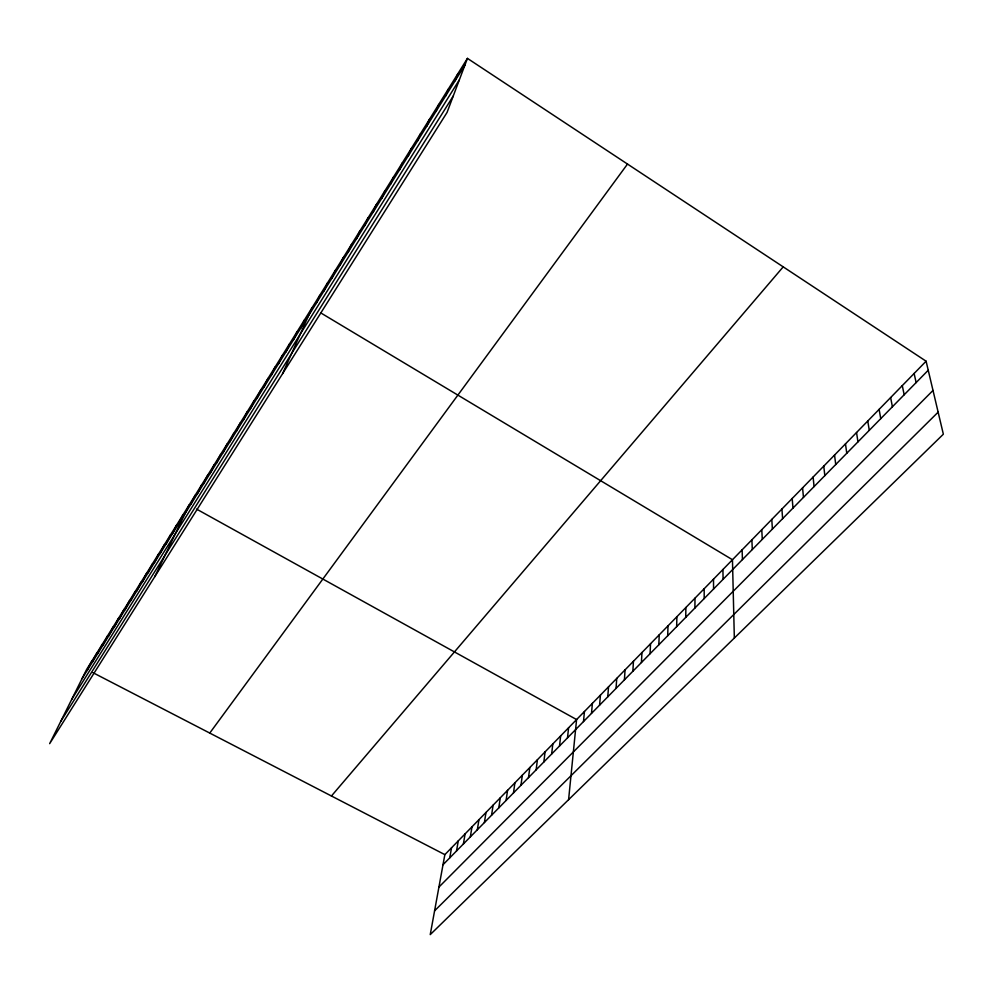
<?xml version="1.0" encoding="UTF-8"?>
<svg xmlns="http://www.w3.org/2000/svg" width="993" height="993" viewBox="0 0 993 993"><rect width="100%" height="100%" fill="white"/><g stroke="black" fill="none" stroke-linecap="round" stroke-linejoin="round"><path stroke-width="1.49" d="M704.186 598.58L704.186 588.725M694.901 608.039L694.988 598.171M685.729 617.398L685.89 607.493M676.655 626.633L676.891 616.715M667.693 635.768L668.004 625.826M658.843 644.792L659.215 634.837M650.08 653.717L650.527 643.749M641.428 662.53L641.95 652.55M632.864 671.256L633.447 661.264M624.411 679.882L625.056 669.865M616.045 688.41L616.752 678.38M607.766 696.838L608.535 686.808M599.586 705.179L600.417 695.125M591.493 713.421L592.387 703.367M583.487 721.576L584.443 711.509M568.592 799.688L576.585 719.565L196.564 509.111M567.512 737.861L568.567 727.782M559.531 745.991L560.648 735.9M551.649 754.022L552.816 743.931M543.854 761.979L545.07 751.875M536.133 769.836L537.412 759.732M528.499 777.618L529.828 767.515M520.953 785.302L522.33 775.198M513.48 792.91L514.908 782.807M506.095 800.445L507.572 790.329M498.784 807.892L500.298 797.776M491.56 815.265L493.111 805.149M484.398 822.552L485.999 812.448M477.323 829.776L478.961 819.659M470.31 836.913L471.998 826.797M463.383 843.976L465.109 833.872M456.519 850.976L458.282 840.86M449.73 857.89L451.53 847.786M926.097 361.204L444.852 854.638L430.242 934.612L943.35 434.202L926.097 361.204L467.442 58.388L86.652 669.406L49.65 743.658L447.049 112.445L467.442 58.388M455.142 80.731L457.748 73.954M445.509 96.172L448.191 89.283M436.014 111.402L438.769 104.402M426.642 126.409L429.472 119.309M417.42 141.192L420.324 133.993M408.322 155.777L411.301 148.478M399.347 170.151L402.388 162.765M390.51 184.326L393.613 176.853M381.784 198.302L384.961 190.743M373.182 212.08L376.421 204.446M364.704 225.684L367.993 217.963M356.326 239.09L359.689 231.295M348.071 252.321L351.485 244.452M339.929 265.379L343.392 257.435M331.898 278.263L335.411 270.245M323.966 290.974L327.529 282.893M316.134 303.51L319.758 295.368M282.583 373.666L312.075 307.681M300.792 328.112L304.503 319.845M293.258 340.165L297.019 331.848M285.835 352.081L289.633 343.702M278.499 363.835L282.347 355.395M271.25 375.441L275.135 366.951M264.101 386.898L268.036 378.37M257.038 398.218L261.01 389.641M250.075 409.389L254.071 400.762M243.186 420.424L247.22 411.76M236.371 431.334L240.443 422.621M229.656 442.108L233.765 433.358M216.462 463.259L220.62 454.434M223.015 452.746L227.149 443.958M209.982 473.649L214.178 464.786M197.247 494.055L201.505 485.118M203.577 483.901L207.798 475.014M190.991 504.072L195.273 495.11M178.517 524.068L182.849 515.044M154.709 576.784L189.117 504.99M172.298 534.023L176.655 524.987M160.084 553.61L164.49 544.512M166.154 543.879L170.535 534.805M148.143 572.738L152.599 563.59M154.076 563.23L158.508 554.106M136.488 591.418L140.981 582.233M142.284 582.134L146.753 572.961M125.093 609.677L129.624 600.455M130.753 600.604L135.271 591.394M113.959 627.526L118.527 618.267M119.495 618.651L124.038 609.404M103.061 644.991L107.666 635.694M108.473 636.314L113.065 627.03M92.411 662.058L97.041 652.736M97.711 653.568L102.329 644.258M87.173 670.461L91.815 661.115M81.985 678.765L464.923 65.054M71.67 699.457L459.3 79.949M60.685 721.514L453.23 96.048M209.759 733.07L627.502 164.068M331.439 796.001L783.204 266.869M443.002 864.742L928.232 370.252M438.931 887.072L932.998 390.448M434.586 910.817L938.137 412.157M92.92 672.658L444.852 854.638M320.776 312.907L732.462 559.729L734.336 638.04M914.119 373.48L916.129 382.59M902.289 385.607L904.176 394.767M890.634 397.56L892.397 406.782M879.115 409.364L880.754 418.636M867.758 421.02L869.285 430.329M856.549 432.514L857.952 441.873M845.477 443.859L846.768 453.267M834.542 455.067L835.734 464.525M823.756 466.127L824.835 475.622M813.106 477.062L814.074 486.582M802.58 487.848L803.461 497.419M792.191 498.498L792.973 508.106M781.925 509.024L782.608 518.656M771.797 519.413L772.38 529.083M761.78 529.679L762.276 539.373M751.887 539.82L752.297 549.551M742.119 549.837L742.441 559.593M722.929 569.51L723.078 579.329M713.508 579.18L713.57 589.01"/></g></svg>
